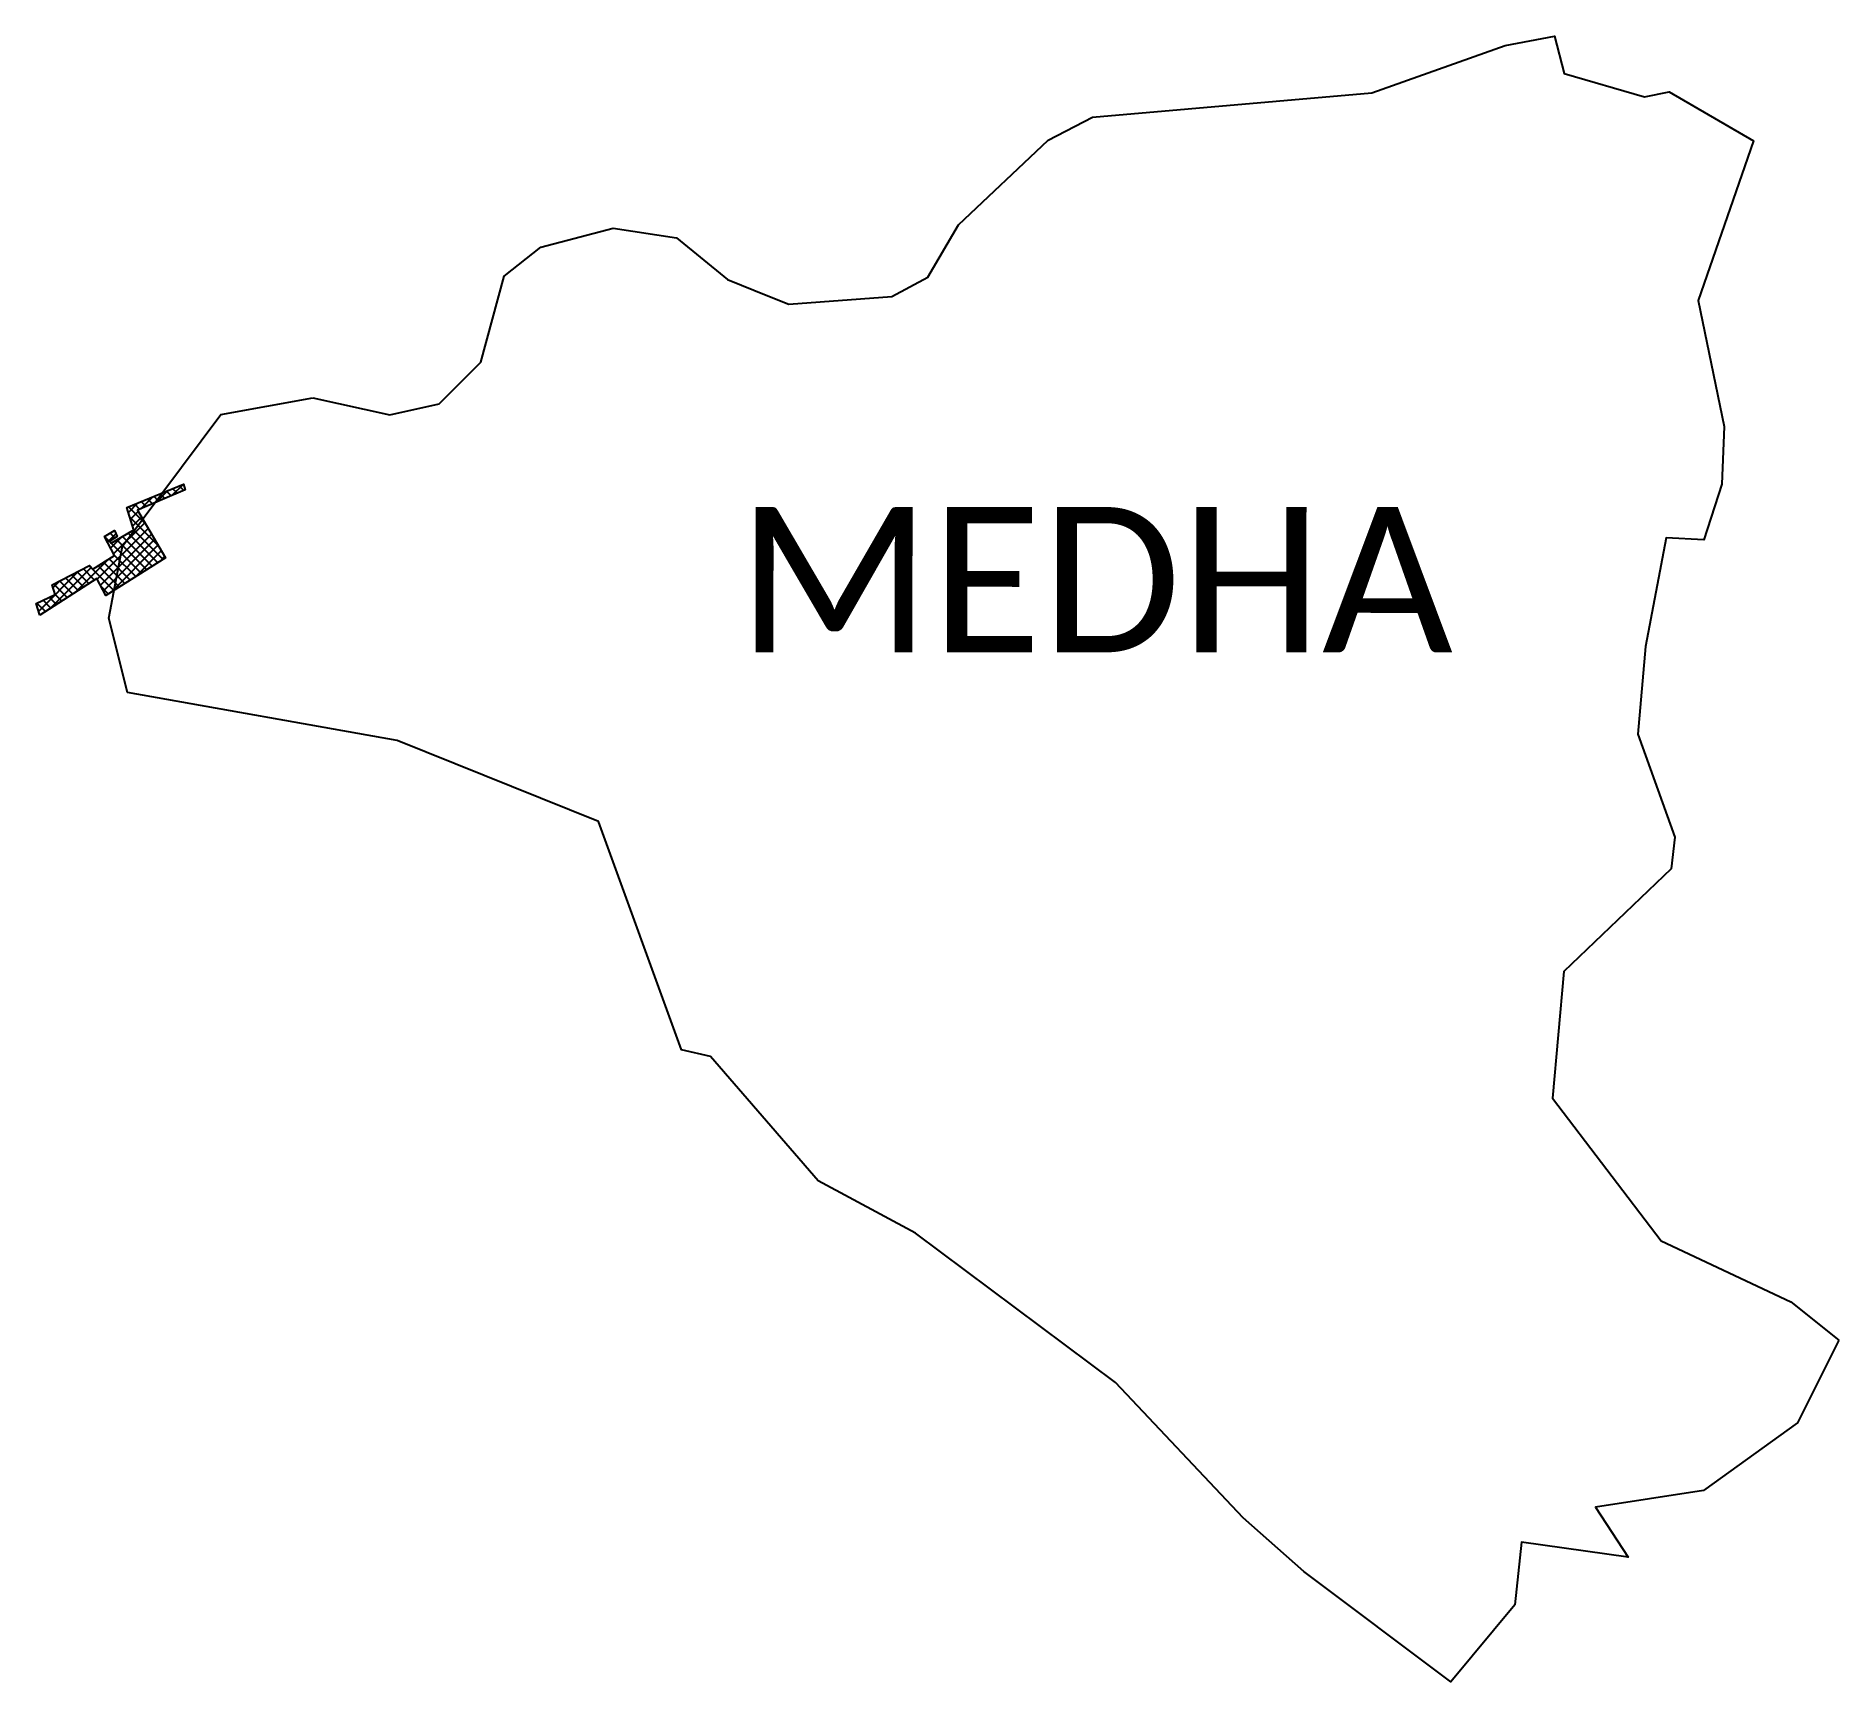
# Model space of a CAD drawing. Header units: metres. Extents: x 343193 to 344976, y 1761609 to 1763237.
import ezdxf

# ---------------------------------------------------------------- set-up
doc = ezdxf.new("R2010")
doc.units = ezdxf.units.M
doc.header["$MEASUREMENT"] = 0
for name, color, linetype in [('JETTY', 41, 'Continuous'), ('JETTY HATCH', 220, 'Continuous'), ('village', 3, 'Continuous'), ('VILLAGE NAME', 250, 'Continuous')]:
    doc.layers.add(name, color=color, linetype=linetype)
doc.styles.get("Standard").update_dxf_attribs({"font": 'arial.ttf'})

msp = doc.modelspace()

# ---------------------------------------------------------------- linework, layer by layer
at = {"layer": 'JETTY', "flags": 128}
msp.add_lwpolyline([(343196.9, 1762664.2), (343193, 1762675.7), (343212, 1762684.6), (343208.8, 1762694), (343245.7, 1762713.4), (343249.3, 1762709.7), (343270.5, 1762723.2), (343260.6, 1762741.8), (343270.5, 1762748), (343273.2, 1762741.8), (343266.1, 1762737.3), (343267.2, 1762735.2), (343287.9, 1762747.4), (343289.6, 1762748.1), (343282.8, 1762770.7), (343338.7, 1762793.7), (343340.5, 1762788), (343293.4, 1762767.9), (343320.9, 1762720.7), (343262, 1762683.7), (343253.1, 1762700.5)], close=True, dxfattribs=at)
at = {"layer": 'JETTY HATCH', "linetype": 'Continuous'}
for p, q in [((343327.4, 1762782.4), (343338.7, 1762793.7)), ((343332.8, 1762784.7), (343328.1, 1762789.4)), ((343339, 1762787.4), (343334.4, 1762792)), ((343284.3, 1762765.8), (343293.7, 1762775.2)), ((343301.2, 1762754.5), (343284.3, 1762771.4)), ((343295.7, 1762768.8), (343290.6, 1762773.9)), ((343296.5, 1762769.2), (343308.8, 1762781.4)), ((343301.9, 1762771.5), (343296.8, 1762776.5)), ((343308.1, 1762774.1), (343303.1, 1762779.1)), ((343314.2, 1762776.8), (343309.4, 1762781.7)), ((343312, 1762775.8), (343323.8, 1762787.6)), ((343320.4, 1762779.4), (343315.6, 1762784.3)), ((343326.6, 1762782.1), (343321.9, 1762786.8)), ((343269.7, 1762724.7), (343300.6, 1762755.6)), ((343313.6, 1762733.3), (343285.7, 1762761.2)), ((343286.3, 1762759), (343294.1, 1762766.7)), ((343288.4, 1762752.2), (343297.3, 1762761.1)), ((343253.5, 1762699.7), (343303.8, 1762750)), ((343256.6, 1762693.9), (343307.1, 1762744.4)), ((343259.6, 1762688.1), (343310.3, 1762738.8)), ((343266.9, 1762735.7), (343260.7, 1762741.9)), ((343263.6, 1762736.2), (343272, 1762744.6)), ((343271.1, 1762740.4), (343266.2, 1762745.3)), ((343266.6, 1762730.5), (343277.2, 1762741.1)), ((343297, 1762705.7), (343267.4, 1762735.3)), ((343302.4, 1762709.1), (343272.9, 1762738.5)), ((343307.8, 1762712.5), (343278.5, 1762741.8)), ((343313.3, 1762715.9), (343284.1, 1762745.1)), ((343318.7, 1762719.3), (343289.5, 1762748.5)), ((343231.7, 1762686.7), (343264.2, 1762719.2)), ((343286.1, 1762698.8), (343265.2, 1762719.8)), ((343267.6, 1762687.2), (343313.6, 1762733.2)), ((343291.6, 1762702.3), (343270.4, 1762723.4)), ((343291.3, 1762702.1), (343316.8, 1762727.6)), ((343315, 1762717), (343320.1, 1762722.1)), ((343195.6, 1762668.2), (343235.3, 1762708)), ((343206.7, 1762670.5), (343247.6, 1762711.4)), ((343234.5, 1762688.5), (343222.1, 1762701)), ((343239.9, 1762692), (343227.9, 1762704.1)), ((343245.3, 1762695.5), (343233.7, 1762707.1)), ((343250.6, 1762699), (343239.5, 1762710.2)), ((343269.8, 1762688.6), (343245.2, 1762713.2)), ((343275.3, 1762692), (343254.4, 1762712.9)), ((343280.7, 1762695.4), (343259.8, 1762716.4)), ((343213.1, 1762674.7), (343205.9, 1762681.8)), ((343209.7, 1762691.2), (343216.6, 1762698.1)), ((343223.8, 1762681.6), (343210.5, 1762694.9)), ((343218.5, 1762678.1), (343211.9, 1762684.6)), ((343229.2, 1762685.1), (343216.3, 1762698)), ((343264.4, 1762685.2), (343257.6, 1762692.1)), ((343193.3, 1762674.8), (343195.2, 1762676.8)), ((343202.4, 1762667.7), (343193.9, 1762676.1)), ((343197, 1762664.2), (343196.9, 1762664.3)), ((343207.7, 1762671.2), (343199.9, 1762679))]:
    msp.add_line(p, q, dxfattribs=at)
at = {"layer": 'village'}
msp.add_lwpolyline([(343375.9, 1762862.7), (343466.9, 1762879.2)], dxfattribs=at)
at = {"layer": 'village', "color": 3, "true_color": 0x00ff00}
for points in [[(343466.9, 1762879.2, 0), (343543, 1762862.2, 0), (343591.7, 1762873.3, 0), (343632.8, 1762914.4, 0), (343655.9, 1762999.5, 0), (343692.1, 1763028.2, 0), (343763.8, 1763046.9, 0), (343826.3, 1763037.5, 0), (343876.8, 1762996.1, 0), (343916.6, 1762980.1, 0), (343937.6, 1762971.6, 0), (344039.4, 1762979.3, 0), (344075, 1762998.3, 0), (344105.2, 1763050.1, 0), (344194.1, 1763134.1, 0), (344237.8, 1763156.6, 0), (344514, 1763180.9, 0), (344646, 1763227.5, 0), (344694.9, 1763237, 0), (344704.3, 1763199.9, 0), (344783.6, 1763176.7, 0), (344808, 1763181.8, 0), (344891.7, 1763133.4, 0), (344836.9, 1762975.4, 0), (344862.4, 1762850.7, 0), (344860.3, 1762793.7, 0), (344842.4, 1762738.5, 0), (344805.1, 1762740.7, 0), (344784.9, 1762633.2, 0), (344777.1, 1762546.5, 0), (344813.7, 1762444.6, 0), (344810.2, 1762413.1, 0), (344704, 1762311.8, 0), (344692.8, 1762186.3, 0), (344800.2, 1762045.3, 0), (344928.5, 1761984.9, 0), (344976.1, 1761947, 0)], [(344976.1, 1761947, 0), (344935.2, 1761865.2, 0), (344842.2, 1761798.4, 0), (344735.4, 1761781.9, 0), (344767.7, 1761732.4, 0), (344662, 1761747.1, 0), (344655.4, 1761685.2, 0), (344592.2, 1761608.9, 0), (344447, 1761718, 0), (344386.9, 1761771.3, 0), (344260.5, 1761905, 0), (344062.7, 1762052.9, 0), (343966.5, 1762104.7, 0), (343859.9, 1762227.6, 0), (343831.5, 1762234.1, 0), (343749.2, 1762460, 0), (343550.2, 1762540, 0), (343283.5, 1762587.7, 0), (343265, 1762661.3, 0), (343278.5, 1762732.4, 0), (343375.9, 1762862.7, 0)]]:
    msp.add_polyline3d(points, dxfattribs=at)

# ---------------------------------------------------------------- texts
at = {"layer": 'VILLAGE NAME', "insert": (343886.6, 1762771.2), "char_height": 143.7, "attachment_point": 1, "rotation": 359.9793}
msp.add_mtext_dynamic_manual_height_columns('{\\fCalibri|b0|i0|c0|p34;MEDHA}', width=1418, gutter_width=718.5, heights=[0], dxfattribs=at)

doc.saveas('drawing.dxf')
